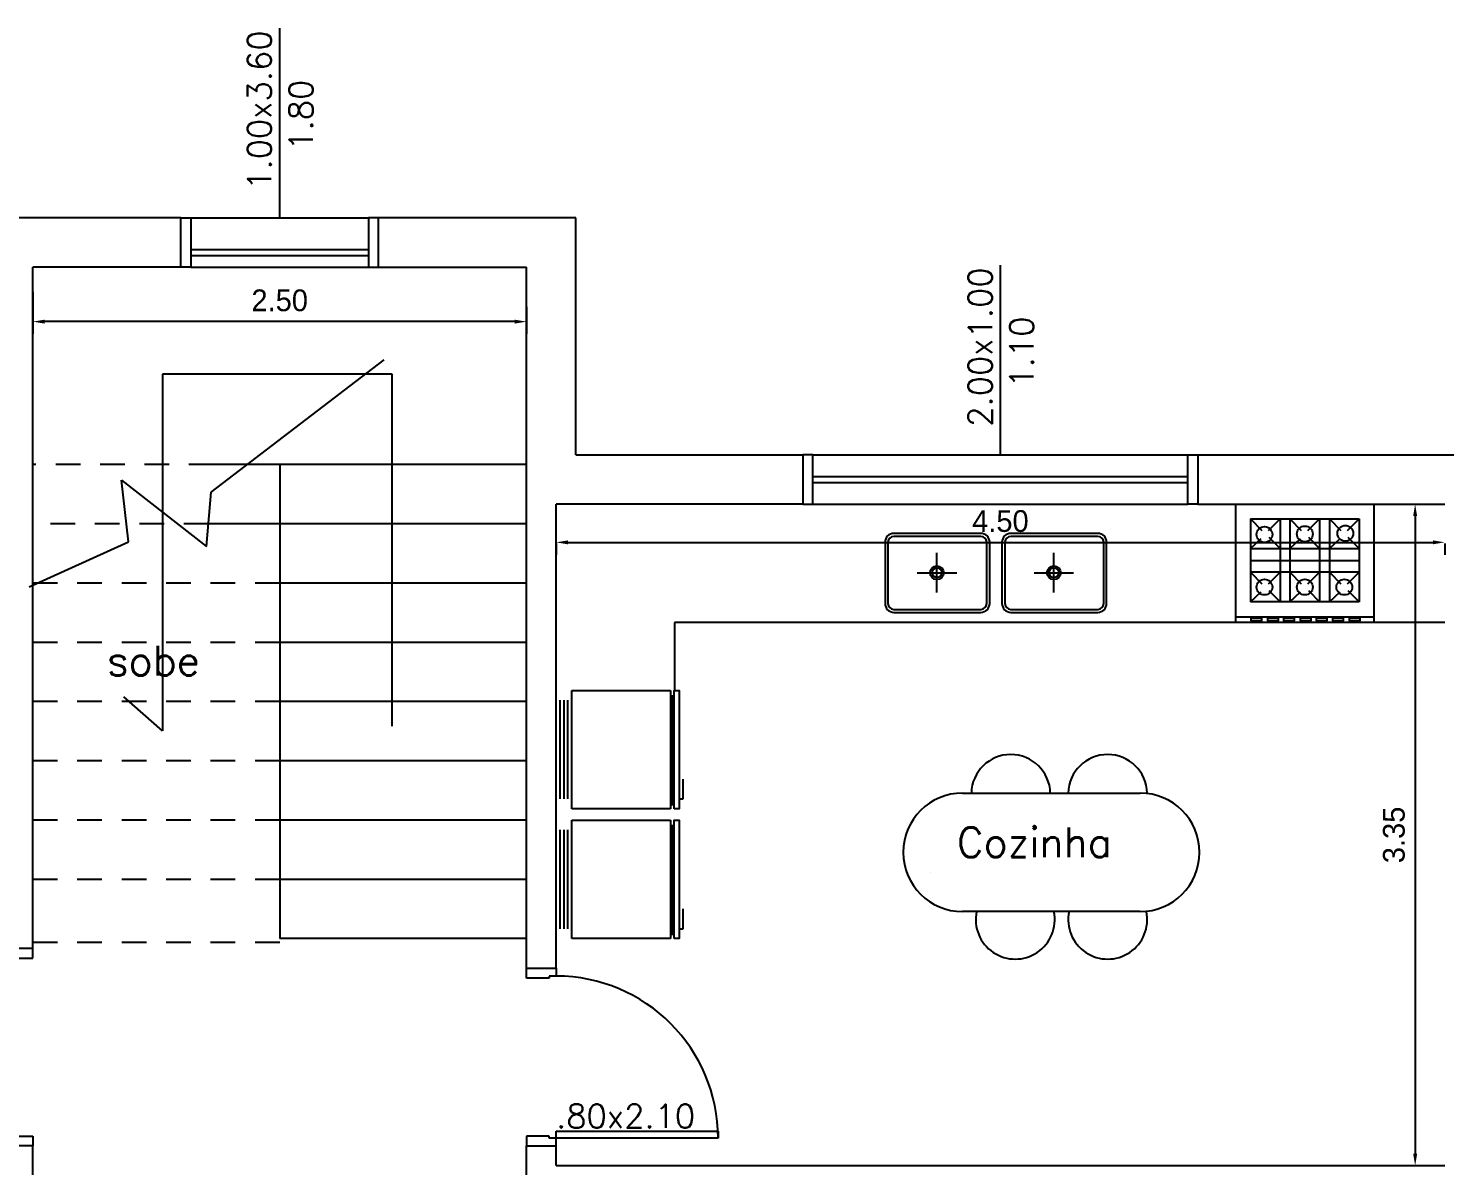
# Model space of a CAD drawing. Extents: x 381 to 417.7, y 184.4 to 253.5.
# Drawn here: x 395.84 to 403.02, y 243.15 to 248.91 of the extents above; entities that cross this region are included whole.
import ezdxf

# ---------------------------------------------------------------- set-up
doc = ezdxf.new("R2010")
doc.units = 0
doc.header["$MEASUREMENT"] = 0
doc.linetypes.add('HIDDEN2', pattern=[0.1875, 0.125, -0.0625])
doc.layers.get('0').update_dxf_attribs({"linetype": 'CONTINUOUS'})
doc.layers.get('DEFPOINTS').update_dxf_attribs({"linetype": 'CONTINUOUS'})
for name, color, linetype in [('COTAEX', 7, 'CONTINUOUS'), ('PAREDE', 6, 'CONTINUOUS'), ('PROJECAO', 1, 'HIDDEN2')]:
    doc.layers.add(name, color=color, linetype=linetype)
doc.styles.add('ADRIANA', font='romans.shx', dxfattribs={"height": 0.12})
doc.styles.add('COMODOS', font='romans.shx', dxfattribs={"height": 0.15})
doc.styles.add('EXECUÇÃO', font='', dxfattribs={"height": 0.11})
doc.styles.get('EXECUÇÃO').set_extended_font_data('AvantGarde Md BT')
doc.dimstyles.new('COTAEXEC', dxfattribs={"dimscale": 0.05, "dimtxt": 0.11, "dimasz": 1.2, "dimexe": 1.25, "dimexo": 4, "dimgap": 1, "dimtad": 1, "dimrnd": 0.005, "dimzin": 4, "dimdsep": 46, "dimtxsty": 'EXECUÇÃO', "dimcen": 2.5, "dimdle": 0.15, "dimclrd": 2, "dimclre": 2, "dimclrt": 220, "dimadec": 0, "dimazin": 0, "dimtfac": 0.075, "dimtmove": 2, "dimatfit": 3, "dimfxl": 1, "dimtolj": 1, "dimtzin": 0, "dimarcsym": 0})

# ---------------------------------------------------------------- blocks, each defined once
blk = doc.blocks.new('*D52')
at = {"color": 2, "linetype": 'ByBlock'}
for p, q in [((398.5165, 250.7592), (398.5165, 250.7033)), ((398.5765, 250.7658), (402.9565, 250.7658)), ((403.0165, 250.7592), (403.0165, 250.7033))]:
    blk.add_line(p, q, dxfattribs=at)
for points in [[(398.5765, 250.7758), (398.5765, 250.7558), (398.5165, 250.7658)], [(402.9565, 250.7758), (402.9565, 250.7558), (403.0165, 250.7658)]]:
    blk.add_solid(points, dxfattribs=at)
at = {"layer": 'DEFPOINTS', "color": 0, "linetype": 'ByBlock'}
for p in [(398.5165, 250.9592), (403.0165, 250.9592), (403.0165, 250.7658)]:
    blk.add_point(p, dxfattribs=at)
at = {"color": 220, "linetype": 'ByBlock', "insert": (400.7665, 250.8729), "char_height": 0.11, "attachment_point": 5, "style": 'EXECUÇÃO'}
blk.add_mtext('\\A1;4.50', dxfattribs=at)
blk = doc.blocks.new('*D55')
at = {"color": 2, "linetype": 'ByBlock'}
for p, q in [((395.8665, 252.0342), (395.8665, 251.821)), ((398.3665, 251.9592), (398.3665, 251.821)), ((398.3065, 251.8835), (395.9265, 251.8835))]:
    blk.add_line(p, q, dxfattribs=at)
for points in [[(395.9265, 251.8935), (395.9265, 251.8735), (395.8665, 251.8835)], [(398.3065, 251.8935), (398.3065, 251.8735), (398.3665, 251.8835)]]:
    blk.add_solid(points, dxfattribs=at)
at = {"layer": 'DEFPOINTS', "color": 0, "linetype": 'ByBlock'}
for p in [(395.8665, 252.2342), (398.3665, 252.1592), (395.8665, 251.8835)]:
    blk.add_point(p, dxfattribs=at)
at = {"color": 220, "linetype": 'ByBlock', "insert": (397.1165, 251.9906), "char_height": 0.11, "attachment_point": 5, "style": 'EXECUÇÃO'}
blk.add_mtext('\\A1;2.50', dxfattribs=at)
blk = doc.blocks.new('GELADEIRA')
at = {"color": 3}
for p, q in [((-0.05, 0.08), (-0.05, 0.58)), ((-0.05, 0.58), (0.55, 0.58)), ((0.55, 0.58), (0.55, 0.08)), ((0.55, 0.08), (-0.05, 0.08))]:
    blk.add_line(p, q, dxfattribs=at)
at = {"ltscale": 0.0001}
for p, q in [((-0.0264, 0.5922), (0.533, 0.5922)), ((-0.0264, 0.5859), (0.533, 0.5859))]:
    blk.add_line(p, q, dxfattribs=at)
at = {"color": 4}
for p, q in [((0.5, 0.6431), (0.4, 0.6431)), ((0.5, 0.6231), (0.5, 0.6431))]:
    blk.add_line(p, q, dxfattribs=at)
for p, q in [((0.5, 0.06), (0, 0.06)), ((0.5, 0.04), (0, 0.04)), ((0.5, 0.02), (0, 0.02)), ((0.5, 0), (0, 0))]:
    blk.add_line(p, q)
at = {"color": 3}
blk.add_lwpolyline([(0.55, 0.5979), (-0.0502, 0.5979), (-0.0502, 0.6231), (0.55, 0.6231)], close=True, dxfattribs=at)
blk = doc.blocks.new('FOGÃO')
at = {"color": 4}
for p, q in [((0, 0), (0.7, 0)), ((0, -0.6), (0, 0)), ((0.7, 0), (0.7, -0.6)), ((0.7, -0.6), (0, -0.6))]:
    blk.add_line(p, q, dxfattribs=at)
at = {"color": 3}
for p, q in [((0.075, -0.075), (0.625, -0.075)), ((0.075, -0.075), (0.075, -0.495)), ((0.225, -0.075), (0.225, -0.495)), ((0.275, -0.075), (0.275, -0.495)), ((0.425, -0.075), (0.425, -0.495)), ((0.475, -0.075), (0.475, -0.495)), ((0.625, -0.075), (0.625, -0.495)), ((0.075, -0.285), (0.625, -0.285)), ((0.625, -0.495), (0.075, -0.495)), ((0, -0.57), (0.7, -0.57))]:
    blk.add_line(p, q, dxfattribs=at)
at = {"ltscale": 0.0001}
for p, q in [((0.075, -0.075), (0.1318, -0.1333)), ((0.225, -0.075), (0.1644, -0.1352)), ((0.275, -0.075), (0.3318, -0.1333)), ((0.425, -0.075), (0.3644, -0.1352)), ((0.475, -0.075), (0.5318, -0.1333)), ((0.625, -0.075), (0.5644, -0.1352)), ((0.075, -0.225), (0.129, -0.1741)), ((0.1682, -0.1667), (0.225, -0.225)), ((0.275, -0.225), (0.329, -0.1741)), ((0.3682, -0.1667), (0.425, -0.225)), ((0.475, -0.225), (0.529, -0.1741)), ((0.5682, -0.1667), (0.625, -0.225)), ((0.075, -0.345), (0.1318, -0.4033)), ((0.225, -0.345), (0.1644, -0.4052)), ((0.275, -0.345), (0.3318, -0.4033)), ((0.425, -0.345), (0.3644, -0.4052)), ((0.475, -0.345), (0.5318, -0.4033)), ((0.625, -0.345), (0.5644, -0.4052)), ((0.075, -0.495), (0.129, -0.4441)), ((0.1682, -0.4367), (0.225, -0.495)), ((0.275, -0.495), (0.329, -0.4441)), ((0.3682, -0.4367), (0.425, -0.495)), ((0.475, -0.495), (0.529, -0.4441)), ((0.5682, -0.4367), (0.625, -0.495))]:
    blk.add_line(p, q, dxfattribs=at)
for p, q in [((0.075, -0.225), (0.625, -0.225)), ((0.625, -0.345), (0.075, -0.345))]:
    blk.add_line(p, q)
at = {"color": 4}
for points in [[(0.0779, -0.5763), (0.1302, -0.5763), (0.1302, -0.5904), (0.0779, -0.5904)], [(0.1623, -0.5763), (0.2145, -0.5763), (0.2145, -0.5904), (0.1623, -0.5904)], [(0.2447, -0.5763), (0.2969, -0.5763), (0.2969, -0.5904), (0.2447, -0.5904)], [(0.3291, -0.5763), (0.3813, -0.5763), (0.3813, -0.5904), (0.3291, -0.5904)], [(0.4094, -0.5763), (0.4617, -0.5763), (0.4617, -0.5904), (0.4094, -0.5904)], [(0.4918, -0.5763), (0.544, -0.5763), (0.544, -0.5904), (0.4918, -0.5904)], [(0.5762, -0.5763), (0.6284, -0.5763), (0.6284, -0.5904), (0.5762, -0.5904)]]:
    blk.add_lwpolyline(points, close=True, dxfattribs=at)
for centre in [(0.1457, -0.1536), (0.3504, -0.1508), (0.5551, -0.1479), (0.1457, -0.42), (0.3504, -0.42), (0.55, -0.42)]:
    blk.add_circle(centre, 0.04, dxfattribs=at)
blk.add_circle((0.1457, -0.42), 0.04)
blk = doc.blocks.new('CUBADUPLA')
at = {"color": 7}
for p, q in [((-0.0744, 0.4004), (-0.5144, 0.4004)), ((0.5179, 0.4004), (0.0779, 0.4004)), ((-0.5594, 0.3554), (-0.5594, 0.0454)), ((-0.0294, 0.0454), (-0.0294, 0.3554)), ((0.0329, 0.3554), (0.0329, 0.0454)), ((0.5629, 0.0454), (0.5629, 0.3554)), ((-0.5144, 0.0004), (-0.0744, 0.0004)), ((0.0779, 0.0004), (0.5179, 0.0004))]:
    blk.add_line(p, q, dxfattribs=at)
at = {"color": 3}
for p, q in [((-0.0744, 0.3854), (-0.5144, 0.3854)), ((0.5179, 0.3854), (0.0779, 0.3854)), ((-0.5444, 0.3554), (-0.5444, 0.0454)), ((-0.0444, 0.0454), (-0.0444, 0.3554)), ((0.0479, 0.3554), (0.0479, 0.0454)), ((0.5479, 0.0454), (0.5479, 0.3554)), ((-0.5144, 0.0154), (-0.0744, 0.0154)), ((0.0779, 0.0154), (0.5179, 0.0154))]:
    blk.add_line(p, q, dxfattribs=at)
for p, q in [((-0.2965, 0.1012), (-0.2965, 0.3012)), ((0.2958, 0.1012), (0.2958, 0.3012)), ((-0.3965, 0.2012), (-0.1965, 0.2012)), ((0.1958, 0.2012), (0.3958, 0.2012))]:
    blk.add_line(p, q)
at = {"color": 7}
for centre in [(-0.2965, 0.2012), (0.2958, 0.2012)]:
    blk.add_circle(centre, 0.035, dxfattribs=at)
at = {"color": 4}
for centre in [(-0.2965, 0.2012), (0.2958, 0.2012)]:
    blk.add_circle(centre, 0.025, dxfattribs=at)
at = {"color": 7}
for centre, start, end in [((-0.5144, 0.3554), 90, 180), ((-0.0744, 0.3554), 0, 90), ((0.0779, 0.3554), 90, 180), ((0.5179, 0.3554), 0, 90), ((-0.5144, 0.0454), 180, 270), ((-0.0744, 0.0454), 270, 0), ((0.0779, 0.0454), 180, 270), ((0.5179, 0.0454), 270, 0)]:
    blk.add_arc(centre, 0.045, start, end, dxfattribs=at)
at = {"color": 3}
for centre, start, end in [((-0.5144, 0.3554), 90, 180), ((-0.0744, 0.3554), 0, 90), ((0.0779, 0.3554), 90, 180), ((0.5179, 0.3554), 0, 90), ((-0.5144, 0.0454), 180, 270), ((-0.0744, 0.0454), 270, 0), ((0.0779, 0.0454), 180, 270), ((0.5179, 0.0454), 270, 0)]:
    blk.add_arc(centre, 0.03, start, end, dxfattribs=at)
blk = doc.blocks.new('*D57')
at = {"color": 2, "linetype": 'ByBlock'}
for p, q in [((402.8241, 250.9592), (402.9294, 250.9592)), ((402.8669, 250.8992), (402.8669, 247.6692)), ((402.8241, 247.6092), (402.9294, 247.6092))]:
    blk.add_line(p, q, dxfattribs=at)
for points in [[(402.8569, 250.8992), (402.8769, 250.8992), (402.8669, 250.9592)], [(402.8569, 247.6692), (402.8769, 247.6692), (402.8669, 247.6092)]]:
    blk.add_solid(points, dxfattribs=at)
at = {"layer": 'DEFPOINTS', "color": 0, "linetype": 'ByBlock'}
for p in [(402.6241, 250.9592), (402.6241, 247.6092), (402.8669, 247.6092)]:
    blk.add_point(p, dxfattribs=at)
at = {"color": 220, "linetype": 'ByBlock', "insert": (402.7597, 249.2842), "char_height": 0.11, "attachment_point": 5, "rotation": 90, "style": 'EXECUÇÃO'}
blk.add_mtext('\\A1;3.35', dxfattribs=at)

msp = doc.modelspace()

# ---------------------------------------------------------------- linework, layer by layer
at = {"color": 4}
for p, q in [((396.6165, 247.6982), (396.6165, 247.9482)), ((396.6165, 247.9482), (396.6665, 247.9482)), ((396.6665, 247.9482), (396.6665, 247.6982)), ((397.5665, 247.9482), (397.5665, 247.6982)), ((397.6165, 247.9482), (397.5665, 247.9482)), ((397.6165, 247.6982), (397.6165, 247.9482)), ((396.6665, 247.6982), (396.6165, 247.6982)), ((397.5665, 247.6982), (397.6165, 247.6982)), ((399.7665, 246.7482), (399.7665, 246.4982)), ((399.8165, 246.7482), (399.7665, 246.7482)), ((399.8165, 246.4982), (399.8165, 246.7482)), ((401.7165, 246.7482), (401.7665, 246.7482)), ((401.7165, 246.4982), (401.7165, 246.7482)), ((401.7665, 246.7482), (401.7665, 246.4982)), ((399.7665, 246.4982), (399.8165, 246.4982)), ((401.7665, 246.4982), (401.7165, 246.4982)), ((395.8665, 244.2482), (395.7165, 244.2482)), ((395.8665, 244.1982), (395.8665, 244.2482)), ((395.7515, 244.1982), (395.8665, 244.1982)), ((398.3665, 244.0982), (398.3665, 244.1482)), ((398.3665, 244.1482), (398.5165, 244.1482)), ((398.5165, 244.1082), (398.4815, 244.1082)), ((398.4815, 244.1082), (398.4815, 244.0982)), ((398.5165, 244.1482), (398.5165, 244.1082)), ((398.4815, 244.0982), (398.3665, 244.0982)), ((395.8665, 243.2482), (395.7165, 243.2482)), ((395.7515, 243.2982), (395.8665, 243.2982)), ((395.8665, 243.2982), (395.8665, 243.2482)), ((398.3665, 243.2982), (398.3665, 243.2482)), ((398.4815, 243.2982), (398.3665, 243.2982)), ((398.3665, 243.2482), (398.5165, 243.2482)), ((398.4815, 243.2882), (398.4815, 243.2982)), ((398.5165, 243.2882), (398.4815, 243.2882)), ((398.5165, 243.2482), (398.5165, 243.2882))]:
    msp.add_line(p, q, dxfattribs=at)
for p, q in [((396.6665, 247.9482), (397.5665, 247.9482)), ((396.6665, 247.7882), (397.5665, 247.7882)), ((396.6665, 247.7582), (397.5665, 247.7582)), ((396.6665, 247.6982), (397.5665, 247.6982)), ((396.77, 246.5591), (397.645, 247.2294)), ((397.6862, 247.1569), (396.5225, 247.1569)), ((396.5225, 247.1569), (396.5225, 245.3506)), ((397.6862, 245.3736), (397.6862, 247.1569)), ((398.3665, 246.6982), (396.7821, 246.6982)), ((397.1165, 246.6982), (397.1165, 244.2982)), ((399.8165, 246.7482), (401.7165, 246.7482)), ((396.3145, 246.6189), (396.746, 246.2838)), ((396.3505, 246.3077), (396.3145, 246.6189)), ((399.8165, 246.6382), (401.7165, 246.6382)), ((396.746, 246.2838), (396.77, 246.5591)), ((399.8165, 246.6082), (401.7165, 246.6082)), ((399.8165, 246.4982), (401.7165, 246.4982)), ((398.3665, 246.3982), (396.756, 246.3982)), ((395.847, 246.0803), (396.3505, 246.3077)), ((398.3665, 246.0982), (397.1165, 246.0982)), ((403.0165, 245.8982), (399.1165, 245.8982)), ((399.1165, 245.8982), (399.1165, 245.5553)), ((398.3665, 245.7982), (397.1165, 245.7982)), ((396.5225, 245.3506), (396.3266, 245.5232)), ((398.3665, 245.4982), (397.1165, 245.4982)), ((398.3665, 245.1982), (397.1165, 245.1982)), ((398.3665, 244.8982), (397.1165, 244.8982)), ((398.3665, 244.5982), (397.1165, 244.5982)), ((398.3665, 244.2982), (397.1165, 244.2982))]:
    msp.add_line(p, q)
at = {"color": 6}
for p, q in [((396.6165, 247.6982), (395.8665, 247.6982)), ((397.6165, 247.6982), (398.3665, 247.6982)), ((401.7665, 246.4982), (403.0165, 246.4982))]:
    msp.add_line(p, q, dxfattribs=at)
at = {"color": 7}
for p, q in [((400.5747, 245.0349), (401.4747, 245.0349)), ((400.4148, 244.6308), (400.4148, 244.6308)), ((401.4747, 244.4349), (400.5747, 244.4349))]:
    msp.add_line(p, q, dxfattribs=at)
at = {"color": 3}
for p, q in [((398.5165, 243.3232), (399.3365, 243.3232)), ((398.5165, 243.2882), (398.5165, 243.3232)), ((399.3365, 243.3232), (399.3365, 243.2882)), ((399.3365, 243.2882), (398.5165, 243.2882))]:
    msp.add_line(p, q, dxfattribs=at)
at = {"color": 7}
for centre, radius, start, end in [((400.8192, 245.0304), 0.2, 1.28838, 178.71162), ((401.3099, 245.0304), 0.2, 1.28838, 178.71162), ((400.5747, 244.7349), 0.3, 90, 180), ((401.4747, 244.7349), 0.3, 360, 90), ((400.5747, 244.7349), 0.3, 180, 270), ((401.4747, 244.7349), 0.3, 270, 0), ((400.8417, 244.3943), 0.2, 168.30102, 11.69898), ((401.3099, 244.3943), 0.2, 168.30102, 11.69898)]:
    msp.add_arc(centre, radius, start, end, dxfattribs=at)
msp.add_arc((398.5165, 243.2882), 0.82, 0, 90)
at = {"layer": 'COTAEX'}
for p, q in [((397.1165, 247.9482), (397.1165, 248.9078)), ((400.7665, 246.7482), (400.7665, 247.7078))]:
    msp.add_line(p, q, dxfattribs=at)
at = {"layer": 'PAREDE'}
for p, q in [((396.6165, 247.9482), (395.6165, 247.9482)), ((398.6165, 247.9482), (397.6165, 247.9482)), ((398.6165, 246.7482), (398.6165, 247.9482)), ((395.8665, 244.2482), (395.8665, 247.6982)), ((398.3665, 244.1482), (398.3665, 247.6982)), ((398.6165, 246.7482), (399.7665, 246.7482)), ((401.7415, 246.7482), (403.8771, 246.7482)), ((399.7665, 246.4982), (398.5165, 246.4982)), ((398.5165, 244.1482), (398.5165, 246.4982)), ((395.8665, 238.4982), (395.8665, 243.2482)), ((398.3665, 242.9982), (398.3665, 243.2482)), ((398.5165, 243.1482), (398.5165, 243.2482)), ((398.5165, 243.1482), (400.1527, 243.1482)), ((400.1527, 243.1482), (403.0165, 243.1482))]:
    msp.add_line(p, q, dxfattribs=at)
at = {"layer": 'PROJECAO'}
for p, q in [((396.7821, 246.6982), (395.8665, 246.6982)), ((396.756, 246.3982), (395.8665, 246.3982)), ((397.1165, 246.0982), (395.8665, 246.0982)), ((397.1165, 245.7982), (395.8665, 245.7982)), ((397.1165, 245.4982), (395.8665, 245.4982)), ((397.1165, 245.1982), (395.8665, 245.1982)), ((397.1165, 244.8982), (395.8665, 244.8982)), ((397.1165, 244.5982), (395.8665, 244.5982)), ((397.1165, 244.2784), (395.8665, 244.2784))]:
    msp.add_line(p, q, dxfattribs=at)

# ---------------------------------------------------------------- block references
for name, p in [('FOGÃO', (401.958, 246.4982)), ('CUBADUPLA', (400.7416, 245.9498))]:
    msp.add_blockref(name, p)
at = {"rotation": 270}
for p in [(398.5165, 245.5051), (398.5165, 244.8482)]:
    msp.add_blockref('GELADEIRA', p, dxfattribs=at)

# ---------------------------------------------------------------- texts
at = {"color": 4, "style": 'COMODOS'}
for s, p in [('sobe', (396.2419, 245.63)), ('Cozinha', (400.5465, 244.7106))]:
    msp.add_text(s, height=0.15, dxfattribs=at).set_placement(p)
at = {"layer": 'COTAEX', "style": 'ADRIANA'}
for s, p in [('1.00x3.60', (397.074, 248.0899)), ('1.80', (397.2842, 248.288)), ('2.00x1.00', (400.724, 246.8899)), ('1.10', (400.9342, 247.088))]:
    msp.add_text(s, height=0.12, rotation=90, dxfattribs=at).set_placement(p)
msp.add_text('.80x2.10', height=0.12, dxfattribs=at).set_placement((398.5164, 243.3393))

# ---------------------------------------------------------------- dimensions: what is measured, and where the dimension line sits
at = {"color": 7}
for base, p1, p2, picture, middle in [((395.8665, 247.4225), (398.3665, 247.6982), (395.8665, 247.7732), '*D55', (397.1165, 247.5296)), ((403.0165, 246.3048), (398.5165, 246.4982), (403.0165, 246.4982), '*D52', (400.7665, 246.4119))]:
    dim = msp.add_linear_dim(base=base, p1=p1, p2=p2, dimstyle='COTAEXEC', dxfattribs=at)
    dim.commit()
    dim.dimension.update_dxf_attribs({"geometry": picture, "text_midpoint": middle, "insert": (0, -4.461)})
dim = msp.add_linear_dim(base=(402.8669, 243.1482), p1=(402.6241, 246.4982), p2=(402.6241, 243.1482), angle=90, dimstyle='COTAEXEC', dxfattribs=at)
dim.commit()
dim.dimension.update_dxf_attribs({"geometry": '*D57', "text_midpoint": (402.7597, 244.8232), "insert": (0, -4.461)})

doc.saveas('drawing.dxf')
